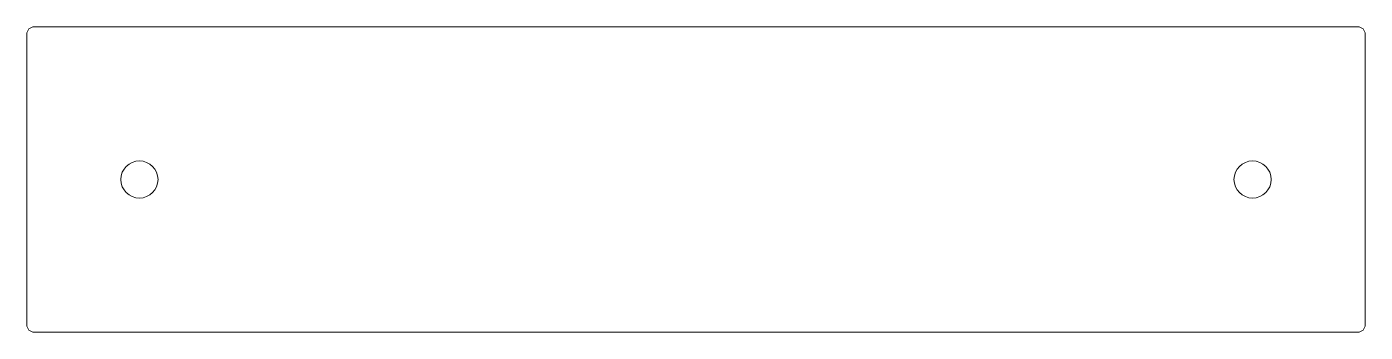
# Model space of a CAD drawing. Header units: millimetres. Extents: x -45 to 45, y -10.2 to 10.2.
import ezdxf

# ---------------------------------------------------------------- set-up
doc = ezdxf.new("R2010")
doc.units = ezdxf.units.MM
doc.layers.get('0').update_dxf_attribs({"linetype": 'CONTINUOUS', "lineweight": 0})

msp = doc.modelspace()

# ---------------------------------------------------------------- linework, layer by layer
msp.add_lwpolyline([(44.5, 10.25), (-44.5, 10.25, 0.414214), (-45, 9.75), (-45, -9.75, 0.414214), (-44.5, -10.25), (44.5, -10.25, 0.414214), (45, -9.75), (45, 9.75, 0.414214)], format="xyb", close=True)
for centre in [(-37.425, 0), (37.425, 0)]:
    msp.add_circle(centre, 1.25)

doc.saveas('drawing.dxf')
